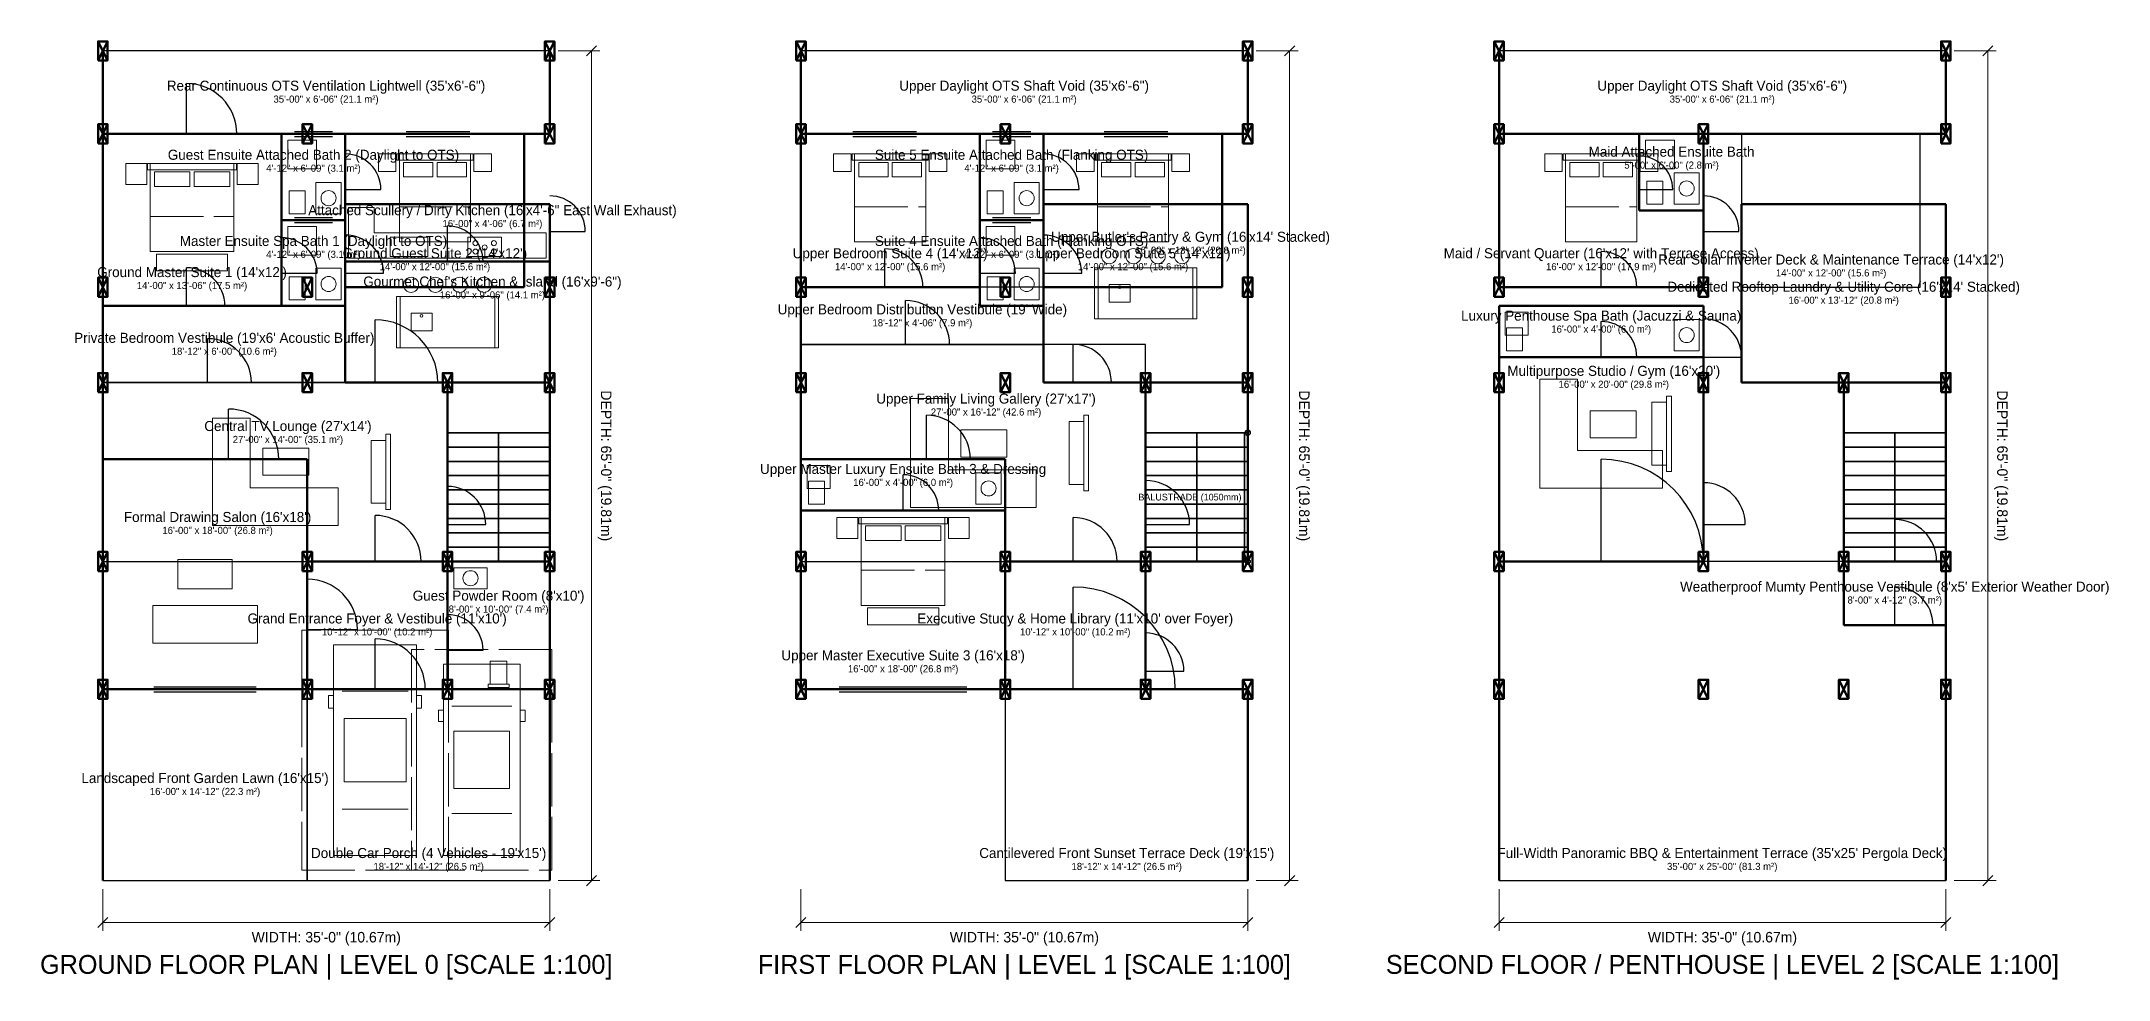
# Model space of a CAD drawing. Header units: metres. Extents: x -1.5 to 47.9, y -2.4 to 20.
import ezdxf
from ezdxf.enums import TextEntityAlignment as Align

# ---------------------------------------------------------------- set-up
doc = ezdxf.new("R2010")
doc.units = ezdxf.units.M
doc.linetypes.add('DASHED', pattern=[1.524, 1.27, -0.254])
for name, color, linetype, lineweight in [('A-ANNO-DIMS', 5, 'Continuous', 18), ('A-ANNO-TEXT', 2, 'Continuous', 25), ('A-AREA', 8, 'Continuous', 18), ('A-COLS', 6, 'Continuous', 50), ('A-DOOR', 1, 'Continuous', 25), ('A-FURN', 8, 'Continuous', 18), ('A-GLAZ', 3, 'Continuous', 25), ('A-STRS', 6, 'Continuous', 35), ('A-TITLE-BLOCK', 6, 'Continuous', 50), ('A-WALL-EXTR', 4, 'Continuous', 50), ('A-WALL-INTR', 7, 'Continuous', 25)]:
    doc.layers.add(name, color=color, linetype=linetype, lineweight=lineweight)

msp = doc.modelspace()

# ---------------------------------------------------------------- linework, layer by layer
at = {"layer": 'A-ANNO-DIMS'}
for p, q in [((10.87, 19.81), (11.87, 19.81)), ((11.55, 19.69), (11.79, 19.93)), ((11.67, 0), (11.67, 19.81)), ((27.54, 19.81), (28.54, 19.81)), ((28.22, 19.69), (28.46, 19.93)), ((28.34, 0), (28.34, 19.81)), ((44.21, 19.81), (45.21, 19.81)), ((44.89, 19.69), (45.13, 19.93)), ((45.01, 0), (45.01, 19.81)), ((10.87, 0), (11.87, 0)), ((11.55, -0.12), (11.79, 0.12)), ((27.54, 0), (28.54, 0)), ((28.22, -0.12), (28.46, 0.12)), ((44.21, 0), (45.21, 0)), ((44.89, -0.12), (45.13, 0.12)), ((0, -0.2), (0, -1.2)), ((10.67, -0.2), (10.67, -1.2)), ((16.67, -0.2), (16.67, -1.2)), ((27.34, -0.2), (27.34, -1.2)), ((33.34, -0.2), (33.34, -1.2)), ((44.01, -0.2), (44.01, -1.2)), ((-0.12, -1.12), (0.12, -0.88)), ((10.55, -1.12), (10.79, -0.88)), ((16.55, -1.12), (16.79, -0.88)), ((27.22, -1.12), (27.46, -0.88)), ((33.22, -1.12), (33.46, -0.88)), ((43.89, -1.12), (44.13, -0.88)), ((0, -1), (10.67, -1)), ((16.67, -1), (27.34, -1)), ((33.34, -1), (44.01, -1))]:
    msp.add_line(p, q, dxfattribs=at)
at = {"layer": 'A-AREA'}
for points in [[(0, 17.83), (10.67, 17.83), (10.67, 19.81), (0, 19.81), (0, 17.83)], [(16.67, 17.83), (27.34, 17.83), (27.34, 19.81), (16.67, 19.81), (16.67, 17.83)], [(33.34, 17.83), (44.01, 17.83), (44.01, 19.81), (33.34, 19.81), (33.34, 17.83)], [(0, 13.72), (4.27, 13.72), (4.27, 17.83), (0, 17.83), (0, 13.72)], [(4.27, 15.77), (5.79, 15.77), (5.79, 17.83), (4.27, 17.83), (4.27, 15.77)], [(5.79, 14.17), (10.06, 14.17), (10.06, 17.83), (5.79, 17.83), (5.79, 14.17)], [(16.67, 14.17), (20.94, 14.17), (20.94, 17.83), (16.67, 17.83), (16.67, 14.17)], [(20.94, 15.77), (22.46, 15.77), (22.46, 17.83), (20.94, 17.83), (20.94, 15.77)], [(22.46, 14.17), (26.73, 14.17), (26.73, 17.83), (22.46, 17.83), (22.46, 14.17)], [(33.34, 14.17), (38.22, 14.17), (38.22, 17.83), (33.34, 17.83), (33.34, 14.17)], [(36.69, 16), (38.22, 16), (38.22, 17.83), (36.69, 17.83), (36.69, 16)], [(39.13, 14.17), (43.4, 14.17), (43.4, 17.83), (39.13, 17.83), (39.13, 14.17)], [(5.79, 14.78), (10.67, 14.78), (10.67, 16.15), (5.79, 16.15), (5.79, 14.78)], [(22.46, 11.89), (27.34, 11.89), (27.34, 16.15), (22.46, 16.15), (22.46, 11.89)], [(39.13, 11.89), (44.01, 11.89), (44.01, 16.15), (39.13, 16.15), (39.13, 11.89)], [(4.27, 13.72), (5.79, 13.72), (5.79, 15.77), (4.27, 15.77), (4.27, 13.72)], [(20.94, 13.72), (22.46, 13.72), (22.46, 15.77), (20.94, 15.77), (20.94, 13.72)], [(5.79, 11.89), (10.67, 11.89), (10.67, 14.78), (5.79, 14.78), (5.79, 11.89)], [(16.67, 12.8), (22.46, 12.8), (22.46, 14.17), (16.67, 14.17), (16.67, 12.8)], [(0, 11.89), (5.79, 11.89), (5.79, 13.72), (0, 13.72), (0, 11.89)], [(33.34, 7.62), (38.22, 7.62), (38.22, 13.72), (33.34, 13.72), (33.34, 7.62)], [(33.34, 12.5), (38.22, 12.5), (38.22, 13.72), (33.34, 13.72), (33.34, 12.5)], [(16.67, 7.62), (24.9, 7.62), (24.9, 12.8), (16.67, 12.8), (16.67, 7.62)], [(0, 7.62), (8.23, 7.62), (8.23, 11.89), (0, 11.89), (0, 7.62)], [(8.23, 7.62), (10.67, 7.62), (10.67, 11.89), (8.23, 11.89), (8.23, 7.62)], [(24.9, 7.62), (27.34, 7.62), (27.34, 11.89), (24.9, 11.89), (24.9, 7.62)], [(41.57, 7.62), (44.01, 7.62), (44.01, 11.89), (41.57, 11.89), (41.57, 7.62)], [(0, 4.57), (4.88, 4.57), (4.88, 10.06), (0, 10.06), (0, 4.57)], [(16.67, 4.57), (21.55, 4.57), (21.55, 10.06), (16.67, 10.06), (16.67, 4.57)], [(16.67, 8.84), (21.55, 8.84), (21.55, 10.06), (16.67, 10.06), (16.67, 8.84)], [(4.88, 4.57), (8.23, 4.57), (8.23, 7.62), (4.88, 7.62), (4.88, 4.57)], [(8.23, 4.57), (10.67, 4.57), (10.67, 7.62), (8.23, 7.62), (8.23, 4.57)], [(21.55, 4.57), (24.9, 4.57), (24.9, 7.62), (21.55, 7.62), (21.55, 4.57)], [(33.34, 0), (44.01, 0), (44.01, 7.62), (33.34, 7.62), (33.34, 0)], [(41.57, 6.1), (44.01, 6.1), (44.01, 7.62), (41.57, 7.62), (41.57, 6.1)], [(0, 0), (4.88, 0), (4.88, 4.57), (0, 4.57), (0, 0)], [(4.88, 0), (10.67, 0), (10.67, 4.57), (4.88, 4.57), (4.88, 0)], [(21.55, 0), (27.34, 0), (27.34, 4.57), (21.55, 4.57), (21.55, 0)]]:
    msp.add_lwpolyline(points, close=True, dxfattribs=at)
at = {"layer": 'A-COLS'}
for p, q in [((-0.1145, 19.5815), (0.1145, 20.0385)), ((-0.1145, 20.0385), (0.1145, 19.5815)), ((10.5555, 19.5815), (10.7845, 20.0385)), ((10.5555, 20.0385), (10.7845, 19.5815)), ((16.5555, 19.5815), (16.7845, 20.0385)), ((16.5555, 20.0385), (16.7845, 19.5815)), ((27.2255, 19.5815), (27.4545, 20.0385)), ((27.2255, 20.0385), (27.4545, 19.5815)), ((33.2255, 19.5815), (33.4545, 20.0385)), ((33.2255, 20.0385), (33.4545, 19.5815)), ((43.8955, 19.5815), (44.1245, 20.0385)), ((43.8955, 20.0385), (44.1245, 19.5815)), ((-0.1145, 17.6015), (0.1145, 18.0585)), ((-0.1145, 18.0585), (0.1145, 17.6015)), ((4.7655, 17.6015), (4.9945, 18.0585)), ((4.7655, 18.0585), (4.9945, 17.6015)), ((10.5555, 17.6015), (10.7845, 18.0585)), ((10.5555, 18.0585), (10.7845, 17.6015)), ((16.5555, 17.6015), (16.7845, 18.0585)), ((16.5555, 18.0585), (16.7845, 17.6015)), ((21.4355, 17.6015), (21.6645, 18.0585)), ((21.4355, 18.0585), (21.6645, 17.6015)), ((27.2255, 17.6015), (27.4545, 18.0585)), ((27.2255, 18.0585), (27.4545, 17.6015)), ((33.2255, 17.6015), (33.4545, 18.0585)), ((33.2255, 18.0585), (33.4545, 17.6015)), ((38.1055, 17.6015), (38.3345, 18.0585)), ((38.1055, 18.0585), (38.3345, 17.6015)), ((43.8955, 17.6015), (44.1245, 18.0585)), ((43.8955, 18.0585), (44.1245, 17.6015)), ((-0.1145, 13.9415), (0.1145, 14.3985)), ((-0.1145, 14.3985), (0.1145, 13.9415)), ((4.7655, 13.9415), (4.9945, 14.3985)), ((4.7655, 14.3985), (4.9945, 13.9415)), ((10.5555, 13.9415), (10.7845, 14.3985)), ((10.5555, 14.3985), (10.7845, 13.9415)), ((16.5555, 13.9415), (16.7845, 14.3985)), ((16.5555, 14.3985), (16.7845, 13.9415)), ((21.4355, 13.9415), (21.6645, 14.3985)), ((21.4355, 14.3985), (21.6645, 13.9415)), ((27.2255, 13.9415), (27.4545, 14.3985)), ((27.2255, 14.3985), (27.4545, 13.9415)), ((33.2255, 13.9415), (33.4545, 14.3985)), ((33.2255, 14.3985), (33.4545, 13.9415)), ((38.1055, 13.9415), (38.3345, 14.3985)), ((38.1055, 14.3985), (38.3345, 13.9415)), ((43.8955, 13.9415), (44.1245, 14.3985)), ((43.8955, 14.3985), (44.1245, 13.9415)), ((-0.1145, 11.6615), (0.1145, 12.1185)), ((-0.1145, 12.1185), (0.1145, 11.6615)), ((4.7655, 11.6615), (4.9945, 12.1185)), ((4.7655, 12.1185), (4.9945, 11.6615)), ((8.1155, 11.6615), (8.3445, 12.1185)), ((8.1155, 12.1185), (8.3445, 11.6615)), ((10.5555, 11.6615), (10.7845, 12.1185)), ((10.5555, 12.1185), (10.7845, 11.6615)), ((16.5555, 11.6615), (16.7845, 12.1185)), ((16.5555, 12.1185), (16.7845, 11.6615)), ((21.4355, 11.6615), (21.6645, 12.1185)), ((21.4355, 12.1185), (21.6645, 11.6615)), ((24.7855, 11.6615), (25.0145, 12.1185)), ((24.7855, 12.1185), (25.0145, 11.6615)), ((27.2255, 11.6615), (27.4545, 12.1185)), ((27.2255, 12.1185), (27.4545, 11.6615)), ((33.2255, 11.6615), (33.4545, 12.1185)), ((33.2255, 12.1185), (33.4545, 11.6615)), ((38.1055, 11.6615), (38.3345, 12.1185)), ((38.1055, 12.1185), (38.3345, 11.6615)), ((41.4555, 11.6615), (41.6845, 12.1185)), ((41.4555, 12.1185), (41.6845, 11.6615)), ((43.8955, 11.6615), (44.1245, 12.1185)), ((43.8955, 12.1185), (44.1245, 11.6615)), ((-0.1145, 7.3915), (0.1145, 7.8485)), ((-0.1145, 7.8485), (0.1145, 7.3915)), ((4.7655, 7.3915), (4.9945, 7.8485)), ((4.7655, 7.8485), (4.9945, 7.3915)), ((8.1155, 7.3915), (8.3445, 7.8485)), ((8.1155, 7.8485), (8.3445, 7.3915)), ((10.5555, 7.3915), (10.7845, 7.8485)), ((10.5555, 7.8485), (10.7845, 7.3915)), ((16.5555, 7.3915), (16.7845, 7.8485)), ((16.5555, 7.8485), (16.7845, 7.3915)), ((21.4355, 7.3915), (21.6645, 7.8485)), ((21.4355, 7.8485), (21.6645, 7.3915)), ((24.7855, 7.3915), (25.0145, 7.8485)), ((24.7855, 7.8485), (25.0145, 7.3915)), ((27.2255, 7.3915), (27.4545, 7.8485)), ((27.2255, 7.8485), (27.4545, 7.3915)), ((33.2255, 7.3915), (33.4545, 7.8485)), ((33.2255, 7.8485), (33.4545, 7.3915)), ((38.1055, 7.3915), (38.3345, 7.8485)), ((38.1055, 7.8485), (38.3345, 7.3915)), ((41.4555, 7.3915), (41.6845, 7.8485)), ((41.4555, 7.8485), (41.6845, 7.3915)), ((43.8955, 7.3915), (44.1245, 7.8485)), ((43.8955, 7.8485), (44.1245, 7.3915)), ((-0.1145, 4.3415), (0.1145, 4.7985)), ((-0.1145, 4.7985), (0.1145, 4.3415)), ((4.7655, 4.3415), (4.9945, 4.7985)), ((4.7655, 4.7985), (4.9945, 4.3415)), ((8.1155, 4.3415), (8.3445, 4.7985)), ((8.1155, 4.7985), (8.3445, 4.3415)), ((10.5555, 4.3415), (10.7845, 4.7985)), ((10.5555, 4.7985), (10.7845, 4.3415)), ((16.5555, 4.3415), (16.7845, 4.7985)), ((16.5555, 4.7985), (16.7845, 4.3415)), ((21.4355, 4.3415), (21.6645, 4.7985)), ((21.4355, 4.7985), (21.6645, 4.3415)), ((24.7855, 4.3415), (25.0145, 4.7985)), ((24.7855, 4.7985), (25.0145, 4.3415)), ((27.2255, 4.3415), (27.4545, 4.7985)), ((27.2255, 4.7985), (27.4545, 4.3415)), ((33.2255, 4.3415), (33.4545, 4.7985)), ((33.2255, 4.7985), (33.4545, 4.3415)), ((38.1055, 4.3415), (38.3345, 4.7985)), ((38.1055, 4.7985), (38.3345, 4.3415)), ((41.4555, 4.3415), (41.6845, 4.7985)), ((41.4555, 4.7985), (41.6845, 4.3415)), ((43.8955, 4.3415), (44.1245, 4.7985)), ((43.8955, 4.7985), (44.1245, 4.3415))]:
    msp.add_line(p, q, dxfattribs=at)
for points in [[(-0.1145, 19.5815), (0.1145, 19.5815), (0.1145, 20.0385), (-0.1145, 20.0385)], [(10.5555, 19.5815), (10.7845, 19.5815), (10.7845, 20.0385), (10.5555, 20.0385)], [(16.5555, 19.5815), (16.7845, 19.5815), (16.7845, 20.0385), (16.5555, 20.0385)], [(27.2255, 19.5815), (27.4545, 19.5815), (27.4545, 20.0385), (27.2255, 20.0385)], [(33.2255, 19.5815), (33.4545, 19.5815), (33.4545, 20.0385), (33.2255, 20.0385)], [(43.8955, 19.5815), (44.1245, 19.5815), (44.1245, 20.0385), (43.8955, 20.0385)], [(-0.1145, 17.6015), (0.1145, 17.6015), (0.1145, 18.0585), (-0.1145, 18.0585)], [(4.7655, 17.6015), (4.9945, 17.6015), (4.9945, 18.0585), (4.7655, 18.0585)], [(10.5555, 17.6015), (10.7845, 17.6015), (10.7845, 18.0585), (10.5555, 18.0585)], [(16.5555, 17.6015), (16.7845, 17.6015), (16.7845, 18.0585), (16.5555, 18.0585)], [(21.4355, 17.6015), (21.6645, 17.6015), (21.6645, 18.0585), (21.4355, 18.0585)], [(27.2255, 17.6015), (27.4545, 17.6015), (27.4545, 18.0585), (27.2255, 18.0585)], [(33.2255, 17.6015), (33.4545, 17.6015), (33.4545, 18.0585), (33.2255, 18.0585)], [(38.1055, 17.6015), (38.3345, 17.6015), (38.3345, 18.0585), (38.1055, 18.0585)], [(43.8955, 17.6015), (44.1245, 17.6015), (44.1245, 18.0585), (43.8955, 18.0585)], [(-0.1145, 13.9415), (0.1145, 13.9415), (0.1145, 14.3985), (-0.1145, 14.3985)], [(4.7655, 13.9415), (4.9945, 13.9415), (4.9945, 14.3985), (4.7655, 14.3985)], [(10.5555, 13.9415), (10.7845, 13.9415), (10.7845, 14.3985), (10.5555, 14.3985)], [(16.5555, 13.9415), (16.7845, 13.9415), (16.7845, 14.3985), (16.5555, 14.3985)], [(21.4355, 13.9415), (21.6645, 13.9415), (21.6645, 14.3985), (21.4355, 14.3985)], [(27.2255, 13.9415), (27.4545, 13.9415), (27.4545, 14.3985), (27.2255, 14.3985)], [(33.2255, 13.9415), (33.4545, 13.9415), (33.4545, 14.3985), (33.2255, 14.3985)], [(38.1055, 13.9415), (38.3345, 13.9415), (38.3345, 14.3985), (38.1055, 14.3985)], [(43.8955, 13.9415), (44.1245, 13.9415), (44.1245, 14.3985), (43.8955, 14.3985)], [(-0.1145, 11.6615), (0.1145, 11.6615), (0.1145, 12.1185), (-0.1145, 12.1185)], [(4.7655, 11.6615), (4.9945, 11.6615), (4.9945, 12.1185), (4.7655, 12.1185)], [(8.1155, 11.6615), (8.3445, 11.6615), (8.3445, 12.1185), (8.1155, 12.1185)], [(10.5555, 11.6615), (10.7845, 11.6615), (10.7845, 12.1185), (10.5555, 12.1185)], [(16.5555, 11.6615), (16.7845, 11.6615), (16.7845, 12.1185), (16.5555, 12.1185)], [(21.4355, 11.6615), (21.6645, 11.6615), (21.6645, 12.1185), (21.4355, 12.1185)], [(24.7855, 11.6615), (25.0145, 11.6615), (25.0145, 12.1185), (24.7855, 12.1185)], [(27.2255, 11.6615), (27.4545, 11.6615), (27.4545, 12.1185), (27.2255, 12.1185)], [(33.2255, 11.6615), (33.4545, 11.6615), (33.4545, 12.1185), (33.2255, 12.1185)], [(38.1055, 11.6615), (38.3345, 11.6615), (38.3345, 12.1185), (38.1055, 12.1185)], [(41.4555, 11.6615), (41.6845, 11.6615), (41.6845, 12.1185), (41.4555, 12.1185)], [(43.8955, 11.6615), (44.1245, 11.6615), (44.1245, 12.1185), (43.8955, 12.1185)], [(-0.1145, 7.3915), (0.1145, 7.3915), (0.1145, 7.8485), (-0.1145, 7.8485)], [(4.7655, 7.3915), (4.9945, 7.3915), (4.9945, 7.8485), (4.7655, 7.8485)], [(8.1155, 7.3915), (8.3445, 7.3915), (8.3445, 7.8485), (8.1155, 7.8485)], [(10.5555, 7.3915), (10.7845, 7.3915), (10.7845, 7.8485), (10.5555, 7.8485)], [(16.5555, 7.3915), (16.7845, 7.3915), (16.7845, 7.8485), (16.5555, 7.8485)], [(21.4355, 7.3915), (21.6645, 7.3915), (21.6645, 7.8485), (21.4355, 7.8485)], [(24.7855, 7.3915), (25.0145, 7.3915), (25.0145, 7.8485), (24.7855, 7.8485)], [(27.2255, 7.3915), (27.4545, 7.3915), (27.4545, 7.8485), (27.2255, 7.8485)], [(33.2255, 7.3915), (33.4545, 7.3915), (33.4545, 7.8485), (33.2255, 7.8485)], [(38.1055, 7.3915), (38.3345, 7.3915), (38.3345, 7.8485), (38.1055, 7.8485)], [(41.4555, 7.3915), (41.6845, 7.3915), (41.6845, 7.8485), (41.4555, 7.8485)], [(43.8955, 7.3915), (44.1245, 7.3915), (44.1245, 7.8485), (43.8955, 7.8485)], [(-0.1145, 4.3415), (0.1145, 4.3415), (0.1145, 4.7985), (-0.1145, 4.7985)], [(4.7655, 4.3415), (4.9945, 4.3415), (4.9945, 4.7985), (4.7655, 4.7985)], [(8.1155, 4.3415), (8.3445, 4.3415), (8.3445, 4.7985), (8.1155, 4.7985)], [(10.5555, 4.3415), (10.7845, 4.3415), (10.7845, 4.7985), (10.5555, 4.7985)], [(16.5555, 4.3415), (16.7845, 4.3415), (16.7845, 4.7985), (16.5555, 4.7985)], [(21.4355, 4.3415), (21.6645, 4.3415), (21.6645, 4.7985), (21.4355, 4.7985)], [(24.7855, 4.3415), (25.0145, 4.3415), (25.0145, 4.7985), (24.7855, 4.7985)], [(27.2255, 4.3415), (27.4545, 4.3415), (27.4545, 4.7985), (27.2255, 4.7985)], [(33.2255, 4.3415), (33.4545, 4.3415), (33.4545, 4.7985), (33.2255, 4.7985)], [(38.1055, 4.3415), (38.3345, 4.3415), (38.3345, 4.7985), (38.1055, 4.7985)], [(41.4555, 4.3415), (41.6845, 4.3415), (41.6845, 4.7985), (41.4555, 4.7985)], [(43.8955, 4.3415), (44.1245, 4.3415), (44.1245, 4.7985), (43.8955, 4.7985)]]:
    msp.add_lwpolyline(points, close=True, dxfattribs=at)
at = {"layer": 'A-DOOR'}
for p, q in [((2, 17.83), (2, 19.03)), ((5.79, 16.5), (6.64, 16.5)), ((22.46, 16.5), (23.31, 16.5)), ((36.69, 16.5), (37.49, 16.5)), ((8.23, 14.78), (8.23, 15.63)), ((10.67, 15.5), (11.52, 15.5)), ((38.22, 15.5), (39.07, 15.5)), ((18.67, 14.17), (18.67, 15.084)), ((35.78, 14.17), (35.78, 15.02)), ((2, 13.72), (2, 14.634)), ((4.27, 14.5), (5.12, 14.5)), ((5.79, 14.5), (6.704, 14.5)), ((20.94, 14.5), (21.79, 14.5)), ((22.46, 14.5), (23.374, 14.5)), ((19.17, 12.8), (19.17, 13.85)), ((6.5, 11.89), (6.5, 13.39)), ((35.78, 12.5), (35.78, 13.35)), ((2.5, 11.89), (2.5, 12.94)), ((23.17, 11.89), (23.17, 12.804)), ((38.22, 12.5), (39.134, 12.5)), ((3, 10.06), (3, 11.26)), ((19.67, 10.06), (19.67, 11.11)), ((35.78, 7.62), (35.78, 10.06)), ((19.11, 8.84), (19.11, 9.69)), ((6.5, 7.62), (6.5, 8.72)), ((8.23, 8.5), (9.144, 8.5)), ((23.17, 7.62), (23.17, 8.67)), ((24.9, 8.5), (25.95, 8.5)), ((38.22, 8.5), (39.22, 8.5)), ((42.79, 7.62), (42.79, 8.62)), ((23.17, 4.57), (23.17, 7.01)), ((42.79, 6.1), (42.79, 7.014)), ((4.88, 6), (6.08, 6)), ((6.5, 4.57), (6.5, 5.77)), ((8.23, 5.5), (9.08, 5.5)), ((24.9, 5), (25.814, 5))]:
    msp.add_line(p, q, dxfattribs=at)
for centre, radius in [((2, 17.83), 1.2), ((5.79, 16.5), 0.85), ((22.46, 16.5), 0.85), ((36.69, 16.5), 0.8), ((10.67, 15.5), 0.85), ((38.22, 15.5), 0.85), ((4.27, 14.5), 0.85), ((5.79, 14.5), 0.914), ((8.23, 14.78), 0.85), ((20.94, 14.5), 0.85), ((22.46, 14.5), 0.914), ((18.67, 14.17), 0.914), ((35.78, 14.17), 0.85), ((2, 13.72), 0.914), ((19.17, 12.8), 1.05), ((6.5, 11.89), 1.5), ((35.78, 12.5), 0.85), ((38.22, 12.5), 0.914), ((2.5, 11.89), 1.05), ((23.17, 11.89), 0.914), ((3, 10.06), 1.2), ((19.67, 10.06), 1.05), ((35.78, 7.62), 2.44), ((8.23, 8.5), 0.914), ((19.11, 8.84), 0.85), ((24.9, 8.5), 1.05), ((38.22, 8.5), 1), ((6.5, 7.62), 1.1), ((23.17, 7.62), 1.05), ((42.79, 7.62), 1), ((4.88, 6), 1.2), ((23.17, 4.57), 2.44), ((42.79, 6.1), 0.914), ((8.23, 5.5), 0.85), ((6.5, 4.57), 1.2), ((24.9, 5), 0.914)]:
    msp.add_arc(centre, radius, 0, 90, dxfattribs=at)
at = {"layer": 'A-FURN', "linetype": 'DASHED'}
for p, q in [((1.13, 15.86), (3.13, 15.86)), ((7.08, 16.09), (8.78, 16.09)), ((17.95, 16.09), (19.65, 16.09)), ((23.75, 16.09), (25.45, 16.09)), ((34.93, 16.09), (36.63, 16.09)), ((18.11, 7.41), (20.11, 7.41))]:
    msp.add_line(p, q, dxfattribs=at)
at = {"layer": 'A-FURN'}
for p, q in [((23.77, 13.41), (23.77, 14.63)), ((26.03, 13.41), (26.03, 14.63)), ((7.1, 12.725), (7.1, 13.945)), ((9.36, 12.725), (9.36, 13.945)), ((5.7112, 4.5234), (7.2912, 4.5234)), ((8.3338, 4.1646), (9.7638, 4.1646)), ((5.7112, 1.7066), (7.2912, 1.7066)), ((8.3338, 1.6054), (9.7638, 1.6054))]:
    msp.add_line(p, q, dxfattribs=at)
at = {"layer": 'A-FURN', "linetype": 'DASHED'}
for points in [[(4.42, 16.996), (5.104, 16.996), (5.104, 17.68), (4.42, 17.68)], [(21.09, 16.996), (21.774, 16.996), (21.774, 17.68), (21.09, 17.68)], [(36.84, 16.9915), (37.5285, 16.9915), (37.5285, 17.68), (36.84, 17.68)], [(4.42, 14.936), (5.104, 14.936), (5.104, 15.62), (4.42, 15.62)], [(21.09, 14.936), (21.774, 14.936), (21.774, 15.62), (21.09, 15.62)], [(33.49, 13.021), (34.039, 13.021), (34.039, 13.57), (33.49, 13.57)], [(16.82, 9.361), (17.369, 9.361), (17.369, 9.91), (16.82, 9.91)], [(4.7512, 0.25), (8.2512, 0.25), (8.2512, 5.98), (4.7512, 5.98)], [(7.3738, 0.25), (10.7238, 0.25), (10.7238, 5.52), (7.3738, 5.52)]]:
    msp.add_lwpolyline(points, close=True, dxfattribs=at)
at = {"layer": 'A-FURN'}
for points in [[(6.58, 16.93), (7, 16.93), (7, 17.35), (6.58, 17.35)], [(7.02, 17.2), (8.84, 17.2), (8.84, 17.35), (7.02, 17.35)], [(7.08, 15.25), (8.78, 15.25), (8.78, 17.35), (7.08, 17.35)], [(8.86, 16.93), (9.28, 16.93), (9.28, 17.35), (8.86, 17.35)], [(17.45, 16.93), (17.87, 16.93), (17.87, 17.35), (17.45, 17.35)], [(17.89, 17.2), (19.71, 17.2), (19.71, 17.35), (17.89, 17.35)], [(17.95, 15.25), (19.65, 15.25), (19.65, 17.35), (17.95, 17.35)], [(19.73, 16.93), (20.15, 16.93), (20.15, 17.35), (19.73, 17.35)], [(23.25, 16.93), (23.67, 16.93), (23.67, 17.35), (23.25, 17.35)], [(23.69, 17.2), (25.51, 17.2), (25.51, 17.35), (23.69, 17.35)], [(23.75, 15.25), (25.45, 15.25), (25.45, 17.35), (23.75, 17.35)], [(25.53, 16.93), (25.95, 16.93), (25.95, 17.35), (25.53, 17.35)], [(34.43, 16.93), (34.85, 16.93), (34.85, 17.35), (34.43, 17.35)], [(34.87, 17.2), (36.69, 17.2), (36.69, 17.35), (34.87, 17.35)], [(34.93, 15.25), (36.63, 15.25), (36.63, 17.35), (34.93, 17.35)], [(36.71, 16.93), (37.13, 16.93), (37.13, 17.35), (36.71, 17.35)], [(0.55, 16.62), (1.05, 16.62), (1.05, 17.12), (0.55, 17.12)], [(1.07, 16.97), (3.19, 16.97), (3.19, 17.12), (1.07, 17.12)], [(1.13, 15.02), (3.13, 15.02), (3.13, 17.12), (1.13, 17.12)], [(1.23, 16.57), (2.08, 16.57), (2.08, 16.92), (1.23, 16.92)], [(2.18, 16.57), (3.03, 16.57), (3.03, 16.92), (2.18, 16.92)], [(3.21, 16.62), (3.71, 16.62), (3.71, 17.12), (3.21, 17.12)], [(7.18, 16.8), (7.88, 16.8), (7.88, 17.15), (7.18, 17.15)], [(7.98, 16.8), (8.68, 16.8), (8.68, 17.15), (7.98, 17.15)], [(18.05, 16.8), (18.75, 16.8), (18.75, 17.15), (18.05, 17.15)], [(18.85, 16.8), (19.55, 16.8), (19.55, 17.15), (18.85, 17.15)], [(23.85, 16.8), (24.55, 16.8), (24.55, 17.15), (23.85, 17.15)], [(24.65, 16.8), (25.35, 16.8), (25.35, 17.15), (24.65, 17.15)], [(35.03, 16.8), (35.73, 16.8), (35.73, 17.15), (35.03, 17.15)], [(35.83, 16.8), (36.53, 16.8), (36.53, 17.15), (35.83, 17.15)], [(37.52, 16.15), (38.12, 16.15), (38.12, 16.9), (37.52, 16.9)], [(4.45, 15.92), (4.83, 15.92), (4.83, 16.47), (4.45, 16.47)], [(5.09, 15.92), (5.69, 15.92), (5.69, 16.67), (5.09, 16.67)], [(21.12, 15.92), (21.5, 15.92), (21.5, 16.47), (21.12, 16.47)], [(21.76, 15.92), (22.36, 15.92), (22.36, 16.67), (21.76, 16.67)], [(36.87, 16.15), (37.25, 16.15), (37.25, 16.7), (36.87, 16.7)], [(5.87, 14.86), (10.59, 14.86), (10.59, 15.47), (6.48, 15.47), (6.48, 16.07), (5.87, 16.07)], [(6.8636, 14.9), (7.7636, 14.9), (7.7636, 15.36), (6.8636, 15.36)], [(8.718, 14.9), (9.518, 14.9), (9.518, 15.36), (8.718, 15.36)], [(1.28, 14.56), (2.98, 14.56), (2.98, 14.96), (1.28, 14.96)], [(4.45, 13.87), (4.83, 13.87), (4.83, 14.42), (4.45, 14.42)], [(5.09, 13.87), (5.69, 13.87), (5.69, 14.62), (5.09, 14.62)], [(21.12, 13.87), (21.5, 13.87), (21.5, 14.42), (21.12, 14.42)], [(21.76, 13.87), (22.36, 13.87), (22.36, 14.62), (21.76, 14.62)], [(23.68, 13.41), (26.12, 13.41), (26.12, 14.63), (23.68, 14.63)], [(7.01, 12.725), (9.45, 12.725), (9.45, 13.945), (7.01, 13.945)], [(24.03, 13.81), (24.53, 13.81), (24.53, 14.23), (24.03, 14.23)], [(7.36, 13.125), (7.86, 13.125), (7.86, 13.545), (7.36, 13.545)], [(37.52, 12.65), (38.12, 12.65), (38.12, 13.4), (37.52, 13.4)], [(33.52, 12.65), (33.9, 12.65), (33.9, 13.2), (33.52, 13.2)], [(34.316, 9.37), (37.244, 9.37), (37.244, 10.27), (35.216, 10.27), (35.216, 11.97), (34.316, 11.97)], [(19.29, 8.91), (22.29, 8.91), (22.29, 9.81), (20.19, 9.81), (20.19, 11.51), (19.29, 11.51)], [(36.9916, 9.92), (37.3416, 9.92), (37.3416, 11.42), (36.9916, 11.42)], [(37.3416, 9.77), (37.4566, 9.77), (37.4566, 11.57), (37.3416, 11.57)], [(2.62, 8.479), (5.62, 8.479), (5.62, 9.379), (3.52, 9.379), (3.52, 11.041), (2.62, 11.041)], [(23.0736, 9.46), (23.4236, 9.46), (23.4236, 10.96), (23.0736, 10.96)], [(23.4236, 9.31), (23.5386, 9.31), (23.5386, 11.11), (23.4236, 11.11)], [(35.516, 10.57), (36.616, 10.57), (36.616, 11.22), (35.516, 11.22)], [(6.4036, 9.01), (6.7536, 9.01), (6.7536, 10.51), (6.4036, 10.51)], [(6.7536, 8.86), (6.8686, 8.86), (6.8686, 10.66), (6.7536, 10.66)], [(20.49, 10.11), (21.59, 10.11), (21.59, 10.76), (20.49, 10.76)], [(3.82, 9.679), (4.92, 9.679), (4.92, 10.329), (3.82, 10.329)], [(16.85, 8.99), (17.23, 8.99), (17.23, 9.54), (16.85, 9.54)], [(20.85, 8.99), (21.45, 8.99), (21.45, 9.74), (20.85, 9.74)], [(17.53, 8.17), (18.03, 8.17), (18.03, 8.67), (17.53, 8.67)], [(18.05, 8.52), (20.17, 8.52), (20.17, 8.67), (18.05, 8.67)], [(18.11, 6.57), (20.11, 6.57), (20.11, 8.67), (18.11, 8.67)], [(18.21, 8.12), (19.06, 8.12), (19.06, 8.47), (18.21, 8.47)], [(19.16, 8.12), (20.01, 8.12), (20.01, 8.47), (19.16, 8.47)], [(20.19, 8.17), (20.69, 8.17), (20.69, 8.67), (20.19, 8.67)], [(1.79, 6.97), (3.09, 6.97), (3.09, 7.67), (1.79, 7.67)], [(8.38, 6.97), (9.18, 6.97), (9.18, 7.47), (8.38, 7.47)], [(1.19, 5.673), (3.69, 5.673), (3.69, 6.573), (1.19, 6.573)], [(18.26, 6.11), (19.96, 6.11), (19.96, 6.51), (18.26, 6.51)], [(5.5112, 0.6), (7.4912, 0.6), (7.4912, 5.63), (5.5112, 5.63)], [(8.1338, 0.6), (9.9638, 0.6), (9.9638, 5.17), (8.1338, 5.17)], [(9.25, 4.69), (9.65, 4.69), (9.65, 5.24), (9.25, 5.24)], [(9.2, 4.61), (9.7, 4.61), (9.7, 4.69), (9.2, 4.69)], [(5.3912, 4.121), (5.5112, 4.121), (5.5112, 4.4228), (5.3912, 4.4228)], [(7.4912, 4.121), (7.6112, 4.121), (7.6112, 4.4228), (7.4912, 4.4228)], [(8.0138, 3.799), (8.1338, 3.799), (8.1338, 4.0732), (8.0138, 4.0732)], [(9.9638, 3.799), (10.0838, 3.799), (10.0838, 4.0732), (9.9638, 4.0732)], [(5.7612, 2.3605), (7.2412, 2.3605), (7.2412, 3.8695), (5.7612, 3.8695)], [(8.3838, 2.1995), (9.7138, 2.1995), (9.7138, 3.5705), (8.3838, 3.5705)]]:
    msp.add_lwpolyline(points, close=True, dxfattribs=at)
for centre, radius in [((5.39, 16.295), 0.18), ((22.06, 16.295), 0.18), ((37.82, 16.525), 0.18), ((8.898, 15.22), 0.06), ((8.898, 15.02), 0.06), ((9.118, 15.12), 0.06), ((9.338, 15.22), 0.06), ((9.338, 15.02), 0.06), ((24.03, 14.91), 0.18), ((24.61, 14.91), 0.18), ((25.19, 14.91), 0.18), ((25.77, 14.91), 0.18), ((5.39, 14.245), 0.18), ((7.36, 14.225), 0.18), ((7.94, 14.225), 0.18), ((8.52, 14.225), 0.18), ((9.1, 14.225), 0.18), ((22.06, 14.245), 0.18), ((24.28, 14.17), 0.035), ((7.61, 13.485), 0.035), ((37.82, 13.025), 0.18), ((21.15, 9.365), 0.18), ((8.78, 7.22), 0.18)]:
    msp.add_circle(centre, radius, dxfattribs=at)
at = {"layer": 'A-GLAZ'}
for p, q in [((4.573, 17.89), (5.487, 17.89)), ((4.573, 17.83), (5.487, 17.83)), ((7.24, 17.89), (8.76, 17.89)), ((7.24, 17.83), (8.76, 17.83)), ((17.91, 17.89), (19.43, 17.89)), ((17.91, 17.83), (19.43, 17.83)), ((21.243, 17.89), (22.157, 17.89)), ((21.243, 17.83), (22.157, 17.83)), ((23.91, 17.89), (25.43, 17.89)), ((23.91, 17.83), (25.43, 17.83)), ((4.573, 17.77), (5.487, 17.77)), ((7.24, 17.77), (8.76, 17.77)), ((17.91, 17.77), (19.43, 17.77)), ((21.243, 17.77), (22.157, 17.77)), ((23.91, 17.77), (25.43, 17.77)), ((4.573, 15.83), (5.487, 15.83)), ((21.243, 15.83), (22.157, 15.83)), ((4.573, 15.77), (5.487, 15.77)), ((4.573, 15.71), (5.487, 15.71)), ((21.243, 15.77), (22.157, 15.77)), ((21.243, 15.71), (22.157, 15.71)), ((1.22, 4.63), (3.66, 4.63)), ((1.22, 4.57), (3.66, 4.57)), ((1.22, 4.51), (3.66, 4.51)), ((17.585, 4.63), (20.635, 4.63)), ((17.585, 4.57), (20.635, 4.57)), ((17.585, 4.51), (20.635, 4.51))]:
    msp.add_line(p, q, dxfattribs=at)
at = {"layer": 'A-STRS'}
for p, q in [((8.23, 10.6944), (10.67, 10.6944)), ((8.23, 10.6944), (9.45, 10.6944)), ((9.45, 7.62), (9.45, 10.6944)), ((9.45, 10.6944), (10.67, 10.6944)), ((24.9, 10.6944), (27.34, 10.6944)), ((24.9, 10.6944), (26.12, 10.6944)), ((26.12, 7.62), (26.12, 10.6944)), ((26.12, 10.6944), (27.34, 10.6944)), ((27.26, 7.62), (27.26, 10.6944)), ((27.34, 7.62), (27.34, 10.6944)), ((41.57, 10.6944), (44.01, 10.6944)), ((41.57, 10.6944), (42.79, 10.6944)), ((42.79, 7.62), (42.79, 10.6944)), ((42.79, 10.6944), (44.01, 10.6944)), ((8.23, 10.3528), (9.45, 10.3528)), ((8.23, 10.0112), (9.45, 10.0112)), ((9.45, 10.3528), (10.67, 10.3528)), ((9.45, 10.0112), (10.67, 10.0112)), ((24.9, 10.3528), (26.12, 10.3528)), ((24.9, 10.0112), (26.12, 10.0112)), ((26.12, 10.3528), (27.34, 10.3528)), ((26.12, 10.0112), (27.34, 10.0112)), ((41.57, 10.3528), (42.79, 10.3528)), ((41.57, 10.0112), (42.79, 10.0112)), ((42.79, 10.3528), (44.01, 10.3528)), ((42.79, 10.0112), (44.01, 10.0112)), ((8.23, 9.6696), (9.45, 9.6696)), ((9.45, 9.6696), (10.67, 9.6696)), ((24.9, 9.6696), (26.12, 9.6696)), ((26.12, 9.6696), (27.34, 9.6696)), ((41.57, 9.6696), (42.79, 9.6696)), ((42.79, 9.6696), (44.01, 9.6696)), ((8.23, 9.328), (9.45, 9.328)), ((8.23, 8.9864), (9.45, 8.9864)), ((9.45, 9.328), (10.67, 9.328)), ((9.45, 8.9864), (10.67, 8.9864)), ((24.9, 9.328), (26.12, 9.328)), ((24.9, 8.9864), (26.12, 8.9864)), ((26.12, 9.328), (27.34, 9.328)), ((26.12, 8.9864), (27.34, 8.9864)), ((41.57, 9.328), (42.79, 9.328)), ((41.57, 8.9864), (42.79, 8.9864)), ((42.79, 9.328), (44.01, 9.328)), ((42.79, 8.9864), (44.01, 8.9864)), ((8.23, 8.6448), (9.45, 8.6448)), ((9.45, 8.6448), (10.67, 8.6448)), ((24.9, 8.6448), (26.12, 8.6448)), ((26.12, 8.6448), (27.34, 8.6448)), ((41.57, 8.6448), (42.79, 8.6448)), ((42.79, 8.6448), (44.01, 8.6448)), ((8.23, 8.3032), (9.45, 8.3032)), ((8.23, 7.9616), (9.45, 7.9616)), ((9.45, 8.3032), (10.67, 8.3032)), ((9.45, 7.9616), (10.67, 7.9616)), ((24.9, 8.3032), (26.12, 8.3032)), ((24.9, 7.9616), (26.12, 7.9616)), ((26.12, 8.3032), (27.34, 8.3032)), ((26.12, 7.9616), (27.34, 7.9616)), ((41.57, 8.3032), (42.79, 8.3032)), ((41.57, 7.9616), (42.79, 7.9616)), ((42.79, 8.3032), (44.01, 8.3032)), ((42.79, 7.9616), (44.01, 7.9616)), ((8.23, 7.62), (9.45, 7.62)), ((9.45, 7.62), (10.67, 7.62)), ((24.9, 7.62), (26.12, 7.62)), ((26.12, 7.62), (27.34, 7.62)), ((41.57, 7.62), (42.79, 7.62)), ((42.79, 7.62), (44.01, 7.62))]:
    msp.add_line(p, q, dxfattribs=at)
for centre in [(27.34, 10.6944), (27.34, 7.62)]:
    msp.add_circle(centre, 0.06, dxfattribs=at)
at = {"layer": 'A-WALL-EXTR'}
for p, q in [((0, 19.81), (0, 17.83)), ((10.67, 17.83), (10.67, 19.81)), ((16.67, 19.81), (16.67, 17.83)), ((27.34, 17.83), (27.34, 19.81)), ((33.34, 19.81), (33.34, 17.83)), ((44.01, 17.83), (44.01, 19.81)), ((4.27, 17.83), (0, 17.83)), ((0, 17.83), (0, 13.72)), ((0, 17.83), (10.67, 17.83)), ((4.27, 13.72), (4.27, 17.83)), ((5.79, 17.83), (4.27, 17.83)), ((4.27, 17.83), (4.27, 15.77)), ((5.79, 15.77), (5.79, 17.83)), ((10.06, 17.83), (5.79, 17.83)), ((5.79, 17.83), (5.79, 14.17)), ((10.06, 14.17), (10.06, 17.83)), ((20.94, 17.83), (16.67, 17.83)), ((16.67, 17.83), (16.67, 14.17)), ((16.67, 17.83), (27.34, 17.83)), ((20.94, 14.17), (20.94, 17.83)), ((22.46, 17.83), (20.94, 17.83)), ((20.94, 17.83), (20.94, 15.77)), ((22.46, 15.77), (22.46, 17.83)), ((26.73, 17.83), (22.46, 17.83)), ((22.46, 17.83), (22.46, 14.17)), ((26.73, 14.17), (26.73, 17.83)), ((38.22, 17.83), (33.34, 17.83)), ((33.34, 17.83), (33.34, 14.17)), ((33.34, 17.83), (44.01, 17.83)), ((38.22, 17.83), (36.69, 17.83)), ((36.69, 17.83), (36.69, 16)), ((38.22, 14.17), (38.22, 17.83)), ((38.22, 16), (38.22, 17.83)), ((43.4, 17.83), (39.13, 17.83)), ((10.67, 16.15), (5.79, 16.15)), ((5.79, 16.15), (5.79, 14.78)), ((10.67, 14.78), (10.67, 16.15)), ((27.34, 16.15), (22.46, 16.15)), ((22.46, 16.15), (22.46, 11.89)), ((27.34, 11.89), (27.34, 16.15)), ((36.69, 16), (38.22, 16)), ((44.01, 16.15), (39.13, 16.15)), ((39.13, 16.15), (39.13, 11.89)), ((44.01, 11.89), (44.01, 16.15)), ((5.79, 15.77), (4.27, 15.77)), ((4.27, 15.77), (4.27, 13.72)), ((4.27, 15.77), (5.79, 15.77)), ((5.79, 13.72), (5.79, 15.77)), ((22.46, 15.77), (20.94, 15.77)), ((20.94, 15.77), (20.94, 13.72)), ((20.94, 15.77), (22.46, 15.77)), ((22.46, 13.72), (22.46, 15.77)), ((10.67, 14.78), (5.79, 14.78)), ((5.79, 14.78), (5.79, 11.89)), ((5.79, 14.78), (10.67, 14.78)), ((10.67, 11.89), (10.67, 14.78)), ((5.79, 14.17), (10.06, 14.17)), ((16.67, 14.17), (16.67, 12.8)), ((16.67, 14.17), (20.94, 14.17)), ((22.46, 14.17), (26.73, 14.17)), ((33.34, 14.17), (38.22, 14.17)), ((0, 13.72), (0, 11.89)), ((0, 13.72), (4.27, 13.72)), ((4.27, 13.72), (5.79, 13.72)), ((20.94, 13.72), (22.46, 13.72)), ((38.22, 13.72), (33.34, 13.72)), ((33.34, 13.72), (33.34, 7.62)), ((38.22, 13.72), (33.34, 13.72)), ((33.34, 13.72), (33.34, 12.5)), ((38.22, 7.62), (38.22, 13.72)), ((38.22, 12.5), (38.22, 13.72)), ((16.67, 12.8), (16.67, 7.62)), ((33.34, 12.5), (38.22, 12.5)), ((0, 11.89), (0, 7.62)), ((5.79, 11.89), (10.67, 11.89)), ((10.67, 11.89), (8.23, 11.89)), ((8.23, 11.89), (8.23, 7.62)), ((10.67, 7.62), (10.67, 11.89)), ((22.46, 11.89), (27.34, 11.89)), ((27.34, 11.89), (24.9, 11.89)), ((24.9, 11.89), (24.9, 7.62)), ((27.34, 7.62), (27.34, 11.89)), ((39.13, 11.89), (44.01, 11.89)), ((44.01, 11.89), (41.57, 11.89)), ((41.57, 11.89), (41.57, 7.62)), ((44.01, 7.62), (44.01, 11.89)), ((4.88, 10.06), (0, 10.06)), ((0, 10.06), (0, 4.57)), ((4.88, 4.57), (4.88, 10.06)), ((21.55, 10.06), (16.67, 10.06)), ((16.67, 10.06), (16.67, 4.57)), ((21.55, 10.06), (16.67, 10.06)), ((16.67, 10.06), (16.67, 8.84)), ((21.55, 4.57), (21.55, 10.06)), ((21.55, 8.84), (21.55, 10.06)), ((16.67, 8.84), (21.55, 8.84)), ((8.23, 7.62), (4.88, 7.62)), ((4.88, 7.62), (4.88, 4.57)), ((8.23, 4.57), (8.23, 7.62)), ((10.67, 7.62), (8.23, 7.62)), ((8.23, 7.62), (8.23, 4.57)), ((8.23, 7.62), (10.67, 7.62)), ((10.67, 4.57), (10.67, 7.62)), ((24.9, 7.62), (21.55, 7.62)), ((21.55, 7.62), (21.55, 4.57)), ((24.9, 4.57), (24.9, 7.62)), ((24.9, 7.62), (27.34, 7.62)), ((33.34, 7.62), (33.34, 0)), ((33.34, 7.62), (38.22, 7.62)), ((44.01, 7.62), (41.57, 7.62)), ((41.57, 7.62), (41.57, 6.1)), ((41.57, 7.62), (44.01, 7.62)), ((44.01, 0), (44.01, 7.62)), ((44.01, 6.1), (44.01, 7.62)), ((41.57, 6.1), (44.01, 6.1)), ((4.88, 4.57), (0, 4.57)), ((0, 4.57), (0, 0)), ((0, 4.57), (4.88, 4.57)), ((10.67, 4.57), (4.88, 4.57)), ((4.88, 4.57), (8.23, 4.57)), ((8.23, 4.57), (10.67, 4.57)), ((10.67, 0), (10.67, 4.57)), ((16.67, 4.57), (21.55, 4.57)), ((27.34, 4.57), (21.55, 4.57)), ((21.55, 4.57), (24.9, 4.57)), ((27.34, 0), (27.34, 4.57))]:
    msp.add_line(p, q, dxfattribs=at)
at = {"layer": 'A-WALL-INTR'}
for p, q in [((10.67, 19.81), (0, 19.81)), ((27.34, 19.81), (16.67, 19.81)), ((44.01, 19.81), (33.34, 19.81)), ((39.13, 17.83), (39.13, 14.17)), ((43.4, 14.17), (43.4, 17.83)), ((22.46, 14.17), (16.67, 14.17)), ((22.46, 12.8), (22.46, 14.17)), ((39.13, 14.17), (43.4, 14.17)), ((5.79, 13.72), (0, 13.72)), ((5.79, 11.89), (5.79, 13.72)), ((24.9, 12.8), (16.67, 12.8)), ((16.67, 12.8), (22.46, 12.8)), ((24.9, 7.62), (24.9, 12.8)), ((8.23, 11.89), (0, 11.89)), ((0, 11.89), (5.79, 11.89)), ((8.23, 7.62), (8.23, 11.89)), ((0, 7.62), (8.23, 7.62)), ((16.67, 7.62), (24.9, 7.62)), ((44.01, 7.62), (33.34, 7.62)), ((4.88, 0), (4.88, 4.57)), ((4.88, 4.57), (4.88, 0)), ((21.55, 4.57), (21.55, 0)), ((0, 0), (4.88, 0)), ((4.88, 0), (10.67, 0)), ((21.55, 0), (27.34, 0)), ((33.34, 0), (44.01, 0))]:
    msp.add_line(p, q, dxfattribs=at)

# ---------------------------------------------------------------- texts
at = {"layer": 'A-ANNO-DIMS'}
for p in [(12.02, 9.905), (28.69, 9.905), (45.36, 9.905)]:
    msp.add_text('DEPTH: 65\'-0" (19.81m)', height=0.25, rotation=270, dxfattribs=at).set_placement(p, align=Align.MIDDLE_CENTER)
for p in [(5.335, -1.35), (22.005, -1.35), (38.675, -1.35)]:
    msp.add_text('WIDTH: 35\'-0" (10.67m)', height=0.25, dxfattribs=at).set_placement(p, align=Align.MIDDLE_CENTER)
at = {"layer": 'A-ANNO-TEXT'}
for s, height, p in [('Rear Continuous OTS Ventilation Lightwell (35\'x6\'-6")', 0.24, (5.33, 18.98)), ('Upper Daylight OTS Shaft Void (35\'x6\'-6")', 0.24, (22, 18.98)), ('Upper Daylight OTS Shaft Void (35\'x6\'-6")', 0.24, (38.67, 18.98)), ('35\'-00" x 6\'-06" (21.1 m²)', 0.17, (5.33, 18.66)), ('35\'-00" x 6\'-06" (21.1 m²)', 0.17, (22, 18.66)), ('35\'-00" x 6\'-06" (21.1 m²)', 0.17, (38.67, 18.66)), ('Guest Ensuite Attached Bath 2 (Daylight to OTS)', 0.24, (5.03, 17.3308)), ('Suite 5 Ensuite Attached Bath (Flanking OTS)', 0.24, (21.7, 17.3308)), ('Maid Attached Ensuite Bath', 0.24, (37.46, 17.4044)), ('4\'-12" x 6\'-09" (3.1 m²)', 0.17, (5.03, 17.0108)), ('4\'-12" x 6\'-09" (3.1 m²)', 0.17, (21.7, 17.0108)), ('5\'-00" x 6\'-00" (2.8 m²)', 0.17, (37.46, 17.0844)), ('Attached Scullery / Dirty Kitchen (16\'x4\'-6" East Wall Exhaust)', 0.24, (9.3036, 16.0086)), ('Master Ensuite Spa Bath 1 (Daylight to OTS)', 0.24, (5.03, 15.274)), ('16\'-00" x 4\'-06" (6.7 m²)', 0.17, (9.3036, 15.6886)), ('Suite 4 Ensuite Attached Bath (Flanking OTS)', 0.24, (21.7, 15.274)), ("Upper Butler's Pantry & Gym (16'x14' Stacked)", 0.24, (25.9736, 15.3728)), ('4\'-12" x 6\'-09" (3.1 m²)', 0.17, (5.03, 14.954)), ("Ground Guest Suite 2 (14'x12')", 0.24, (7.93, 14.98)), ("Upper Bedroom Suite 4 (14'x12')", 0.24, (18.8, 14.98)), ('4\'-12" x 6\'-09" (3.1 m²)', 0.17, (21.7, 14.954)), ("Upper Bedroom Suite 5 (14'x12')", 0.24, (24.6, 14.98)), ('16\'-00" x 13\'-12" (20.8 m²)', 0.17, (25.9736, 15.0528)), ("Maid / Servant Quarter (16'x12' with Terrace Access)", 0.24, (35.78, 14.98)), ("Rear Solar Inverter Deck & Maintenance Terrace (14'x12')", 0.24, (41.27, 14.83)), ("Ground Master Suite 1 (14'x12')", 0.24, (2.13, 14.53)), ('Gourmet Chef\'s Kitchen & Island (16\'x9\'-6")', 0.24, (9.3036, 14.3042)), ('14\'-00" x 12\'-00" (15.6 m²)', 0.17, (7.93, 14.66)), ('14\'-00" x 12\'-00" (15.6 m²)', 0.17, (18.8, 14.66)), ('14\'-00" x 12\'-00" (15.6 m²)', 0.17, (24.6, 14.66)), ('16\'-00" x 12\'-00" (17.9 m²)', 0.17, (35.78, 14.66)), ('14\'-00" x 12\'-00" (15.6 m²)', 0.17, (41.27, 14.51)), ('14\'-00" x 13\'-06" (17.5 m²)', 0.17, (2.13, 14.21)), ('16\'-00" x 9\'-06" (14.1 m²)', 0.17, (9.3036, 13.9842)), ("Dedicated Rooftop Laundry & Utility Core (16'x14' Stacked)", 0.24, (41.57, 14.18)), ('16\'-00" x 13\'-12" (20.8 m²)', 0.17, (41.57, 13.86)), ("Upper Bedroom Distribution Vestibule (19' Wide)", 0.24, (19.57, 13.64)), ('18\'-12" x 4\'-06" (7.9 m²)', 0.17, (19.57, 13.32)), ('Luxury Penthouse Spa Bath (Jacuzzi & Sauna)', 0.24, (35.78, 13.4896)), ("Private Bedroom Vestibule (19'x6' Acoustic Buffer)", 0.24, (2.9, 12.96)), ('16\'-00" x 4\'-00" (6.0 m²)', 0.17, (35.78, 13.1696)), ('18\'-12" x 6\'-00" (10.6 m²)', 0.17, (2.9, 12.64)), ("Multipurpose Studio / Gym (16'x20')", 0.24, (36.08, 12.172)), ('16\'-00" x 20\'-00" (29.8 m²)', 0.17, (36.08, 11.852)), ("Upper Family Living Gallery (27'x17')", 0.24, (21.09, 11.5096)), ("Central TV Lounge (27'x14')", 0.24, (4.42, 10.8544)), ('27\'-00" x 16\'-12" (42.6 m²)', 0.17, (21.09, 11.1896)), ('27\'-00" x 14\'-00" (35.1 m²)', 0.17, (4.42, 10.5344)), ('Upper Master Luxury Ensuite Bath 3 & Dressing', 0.24, (19.11, 9.8296)), ('16\'-00" x 4\'-00" (6.0 m²)', 0.17, (19.11, 9.5096)), ("Formal Drawing Salon (16'x18')", 0.24, (2.74, 8.6828)), ('16\'-00" x 18\'-00" (26.8 m²)', 0.17, (2.74, 8.3628)), ("Guest Powder Room (8'x10')", 0.24, (9.45, 6.804)), ("Weatherproof Mumty Penthouse Vestibule (8'x5' Exterior Weather Door)", 0.24, (42.79, 7.02)), ('8\'-00" x 10\'-00" (7.4 m²)', 0.17, (9.45, 6.484)), ('8\'-00" x 4\'-12" (3.7 m²)', 0.17, (42.79, 6.7)), ("Grand Entrance Foyer & Vestibule (11'x10')", 0.24, (6.55, 6.26)), ('10\'-12" x 10\'-00" (10.2 m²)', 0.17, (6.55, 5.94)), ("Executive Study & Home Library (11'x10' over Foyer)", 0.24, (23.22, 6.26)), ('10\'-12" x 10\'-00" (10.2 m²)', 0.17, (23.22, 5.94)), ("Upper Master Executive Suite 3 (16'x18')", 0.24, (19.11, 5.38)), ('16\'-00" x 18\'-00" (26.8 m²)', 0.17, (19.11, 5.06)), ("Landscaped Front Garden Lawn (16'x15')", 0.24, (2.44, 2.45)), ('16\'-00" x 14\'-12" (22.3 m²)', 0.17, (2.44, 2.13)), ("Double Car Porch (4 Vehicles - 19'x15')", 0.24, (7.78, 0.66)), ("Cantilevered Front Sunset Terrace Deck (19'x15')", 0.24, (24.45, 0.66)), ("Full-Width Panoramic BBQ & Entertainment Terrace (35'x25' Pergola Deck)", 0.24, (38.67, 0.66)), ('18\'-12" x 14\'-12" (26.5 m²)', 0.17, (7.78, 0.34)), ('18\'-12" x 14\'-12" (26.5 m²)', 0.17, (24.45, 0.34)), ('35\'-00" x 25\'-00" (81.3 m²)', 0.17, (38.67, 0.34))]:
    msp.add_text(s, height=height, dxfattribs=at).set_placement(p, align=Align.MIDDLE_CENTER)
msp.add_text('BALUSTRADE (1050mm)', height=0.16, dxfattribs=at).set_placement((27.19, 9.1572), align=Align.MIDDLE_RIGHT)
at = {"layer": 'A-TITLE-BLOCK'}
for s, p in [('GROUND FLOOR PLAN | LEVEL 0 [SCALE 1:100]', (5.335, -2)), ('FIRST FLOOR PLAN | LEVEL 1 [SCALE 1:100]', (22.005, -2)), ('SECOND FLOOR / PENTHOUSE | LEVEL 2 [SCALE 1:100]', (38.675, -2))]:
    msp.add_text(s, height=0.45, dxfattribs=at).set_placement(p, align=Align.MIDDLE_CENTER)

doc.saveas('drawing.dxf')
